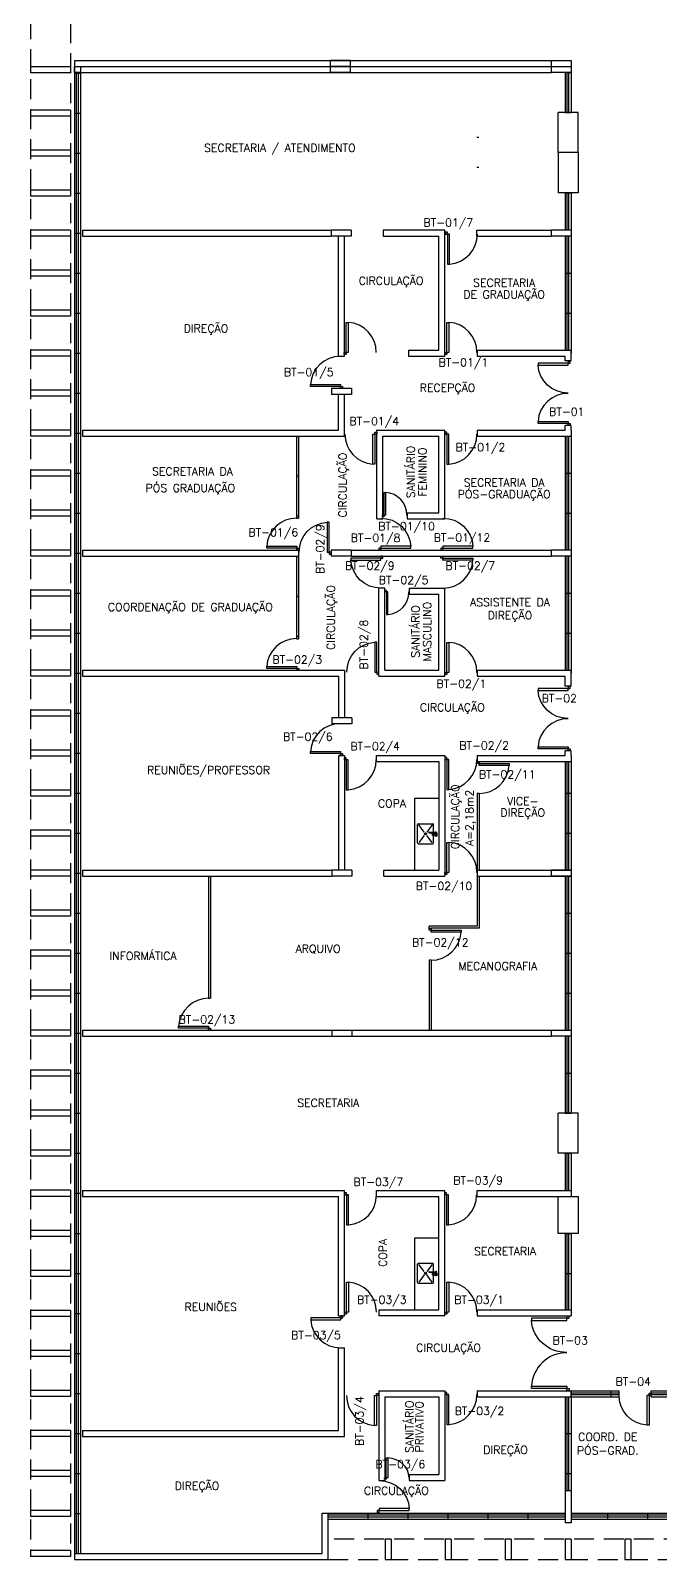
# Model space of a CAD drawing. Header units: millimetres. Extents: x -8036 to 2166, y 1122 to 16128.
# Drawn here: x 2079.26 to 2095.01, y 1122.12 to 1160.33 of the extents above; entities that cross this region are included whole.
import ezdxf
from ezdxf.enums import TextEntityAlignment as Align

# ---------------------------------------------------------------- set-up
doc = ezdxf.new("R2010")
doc.units = ezdxf.units.MM
doc.linetypes.add('DASHED', pattern=[0.75, 0.5, -0.25])
doc.linetypes.add('HIDDEN', pattern=[0.375, 0.25, -0.125])
for name, color, linetype in [('ALVE', 2, 'Continuous'), ('DIV2', 1, 'Continuous'), ('DIVISORIA', 2, 'Continuous'), ('ENDEREÇO', 2, 'Continuous'), ('ESQUADRIA', 1, 'Continuous'), ('ESTRUTURA', 3, 'Continuous'), ('PC', 1, 'Continuous'), ('PORTA', 2, 'Continuous'), ('PROJ', 1, 'HIDDEN'), ('SALAS-DE-AULA', 2, 'Continuous'), ('TEXTO', 2, 'Continuous'), ('ÁREA', 2, 'Continuous')]:
    doc.layers.add(name, color=color, linetype=linetype)
doc.styles.add('UNB-100', font='simplex.shx', dxfattribs={"height": 0.2})

# ---------------------------------------------------------------- blocks, each defined once
blk = doc.blocks.new('ESQ1', base_point=(1.096, 1.3))
for p, q in [((1.096, 1.3), (1.096, 1.45)), ((1.096, 1.45), (2.096, 1.45)), ((2.096, 1.394), (1.096, 1.394)), ((2.096, 1.351), (1.096, 1.351)), ((1.096, 1.3), (2.096, 1.3)), ((2.096, 1.3), (2.096, 1.45))]:
    blk.add_line(p, q)
blk = doc.blocks.new('PD', base_point=(61, 32.975))
at = {"linetype": 'Continuous'}
for p, q in [((60.9, 33.75), (60.9, 33)), ((60.95, 33.75), (60.9, 33.75)), ((60.95, 33), (60.95, 33.75)), ((60.9, 33), (60.95, 33)), ((60.95, 33), (60.95, 32.95)), ((61, 33), (60.95, 33)), ((60.95, 32.95), (61, 32.95)), ((61, 32.95), (61, 33))]:
    blk.add_line(p, q, dxfattribs=at)
blk.add_arc((60.95, 33.002), 0.75, 93.8224, 180.1275, dxfattribs=at)
blk = doc.blocks.new('PE', base_point=(61.3, 32.975))
at = {"linetype": 'Continuous'}
for p, q in [((61.35, 33), (61.35, 33.75)), ((61.35, 33.75), (61.4, 33.75)), ((61.4, 33.75), (61.4, 33)), ((61.3, 33), (61.35, 33)), ((61.3, 32.95), (61.3, 33)), ((61.35, 33), (61.35, 32.95)), ((61.4, 33), (61.35, 33)), ((61.35, 32.95), (61.3, 32.95))]:
    blk.add_line(p, q, dxfattribs=at)
blk.add_arc((61.35, 33.002), 0.75, 359.8725, 86.1776, dxfattribs=at)

msp = doc.modelspace()

# ---------------------------------------------------------------- linework, layer by layer
at = {"layer": 'ALVE'}
for p, q in [((2080.365, 1159.578), (2086.759, 1159.578)), ((2080.365, 1159.428), (2086.759, 1159.428)), ((2087.259, 1159.578), (2092.278, 1159.578)), ((2087.259, 1159.428), (2092.278, 1159.428)), ((2080.365, 1159.278), (2086.759, 1159.278)), ((2087.259, 1159.278), (2092.278, 1159.278)), ((2092.628, 1152.074), (2092.628, 1152.193)), ((2092.778, 1152.074), (2092.628, 1152.074)), ((2092.778, 1152.074), (2092.778, 1152.193)), ((2092.778, 1150.463), (2092.628, 1150.463)), ((2092.628, 1150.343), (2092.628, 1150.463)), ((2092.778, 1150.343), (2092.778, 1150.463)), ((2092.628, 1143.942), (2092.628, 1144.193)), ((2092.778, 1143.942), (2092.778, 1144.193)), ((2092.778, 1143.942), (2092.628, 1143.942)), ((2092.778, 1142.331), (2092.628, 1142.331)), ((2092.628, 1142.211), (2092.628, 1142.331)), ((2092.778, 1142.211), (2092.778, 1142.331)), ((2092.778, 1126.331), (2092.778, 1126.181))]:
    msp.add_line(p, q, dxfattribs=at)
at = {"layer": 'ALVE', "linetype": 'Continuous'}
for p, q in [((2080.365, 1159.569), (2080.365, 1159.269)), ((2080.565, 1155.343), (2086.779, 1155.343)), ((2080.565, 1155.343), (2080.565, 1155.193)), ((2080.565, 1155.193), (2086.779, 1155.193)), ((2086.965, 1152.193), (2086.965, 1155.192)), ((2087.115, 1152.193), (2087.115, 1155.192)), ((2089.625, 1155.343), (2088.08, 1155.343)), ((2088.08, 1155.193), (2089.475, 1155.193)), ((2089.475, 1152.343), (2089.475, 1155.193)), ((2089.625, 1152.193), (2089.625, 1155.343)), ((2090.424, 1155.193), (2090.424, 1155.343)), ((2090.424, 1155.343), (2092.278, 1155.343)), ((2090.424, 1155.193), (2092.278, 1155.193)), ((2086.965, 1152.193), (2087.115, 1152.193)), ((2088.713, 1152.343), (2089.475, 1152.343)), ((2088.713, 1152.343), (2088.713, 1152.193)), ((2088.713, 1152.193), (2089.625, 1152.193)), ((2090.433, 1152.343), (2092.778, 1152.343)), ((2090.433, 1152.343), (2090.433, 1152.193)), ((2090.433, 1152.193), (2092.628, 1152.193)), ((2092.778, 1152.193), (2092.778, 1152.345)), ((2086.965, 1150.343), (2086.965, 1151.234)), ((2087.115, 1150.193), (2087.115, 1151.234)), ((2080.565, 1150.343), (2086.965, 1150.343)), ((2080.565, 1150.343), (2080.565, 1150.193)), ((2080.565, 1150.193), (2087.115, 1150.193)), ((2087.921, 1148.125), (2087.921, 1150.353)), ((2087.921, 1150.343), (2089.625, 1150.343)), ((2088.071, 1148.125), (2088.071, 1150.193)), ((2088.071, 1150.193), (2089.475, 1150.193)), ((2089.475, 1148.275), (2089.475, 1150.193)), ((2089.625, 1148.125), (2089.625, 1150.343)), ((2090.429, 1150.343), (2090.429, 1150.193)), ((2090.429, 1150.343), (2092.628, 1150.343)), ((2090.429, 1150.193), (2092.778, 1150.193)), ((2088.681, 1148.275), (2089.475, 1148.275)), ((2088.681, 1148.275), (2088.681, 1148.125)), ((2087.921, 1148.125), (2088.071, 1148.125)), ((2088.681, 1148.125), (2089.625, 1148.125)), ((2080.565, 1147.343), (2085.967, 1147.343)), ((2080.565, 1147.343), (2080.565, 1147.193)), ((2080.565, 1147.193), (2085.967, 1147.193)), ((2085.967, 1147.343), (2085.967, 1147.193)), ((2086.779, 1147.342), (2086.779, 1147.343)), ((2086.779, 1147.343), (2086.779, 1147.194)), ((2087.279, 1147.343), (2092.281, 1147.343)), ((2087.279, 1147.193), (2092.281, 1147.193)), ((2088.121, 1146.395), (2087.971, 1146.395)), ((2087.971, 1144.193), (2087.971, 1146.395)), ((2088.121, 1146.395), (2088.121, 1146.395)), ((2088.121, 1144.343), (2088.121, 1146.395)), ((2088.121, 1144.343), (2088.121, 1146.395)), ((2088.731, 1146.395), (2089.625, 1146.395)), ((2088.731, 1146.395), (2088.731, 1146.245)), ((2089.625, 1144.193), (2089.625, 1146.395)), ((2088.731, 1146.245), (2089.475, 1146.245)), ((2089.475, 1144.343), (2089.475, 1146.245)), ((2080.565, 1144.343), (2087.115, 1144.343)), ((2080.565, 1144.343), (2080.565, 1144.193)), ((2080.565, 1144.193), (2086.965, 1144.193)), ((2086.965, 1144.193), (2086.965, 1143.157)), ((2087.115, 1144.343), (2087.115, 1143.157)), ((2087.971, 1144.193), (2089.625, 1144.193)), ((2088.121, 1144.343), (2089.475, 1144.343)), ((2090.429, 1144.343), (2092.778, 1144.343)), ((2090.429, 1144.343), (2090.429, 1144.193)), ((2090.429, 1144.193), (2092.628, 1144.193)), ((2086.965, 1142.211), (2086.965, 1139.345)), ((2086.965, 1142.211), (2087.115, 1142.211)), ((2087.115, 1142.211), (2087.115, 1139.346)), ((2087.907, 1142.211), (2089.625, 1142.211)), ((2087.907, 1142.211), (2087.907, 1142.061)), ((2089.625, 1142.211), (2089.625, 1139.193)), ((2090.429, 1142.211), (2090.429, 1142.061)), ((2090.429, 1142.211), (2092.628, 1142.211)), ((2087.907, 1142.061), (2089.475, 1142.061)), ((2089.475, 1142.061), (2089.475, 1139.343)), ((2090.429, 1142.061), (2092.778, 1142.061)), ((2080.565, 1139.345), (2086.794, 1139.345)), ((2080.565, 1139.343), (2080.565, 1139.193)), ((2080.565, 1139.193), (2086.794, 1139.193)), ((2088.095, 1139.343), (2089.475, 1139.343)), ((2088.095, 1139.193), (2088.095, 1139.343)), ((2088.095, 1139.193), (2089.625, 1139.193)), ((2090.429, 1139.343), (2092.778, 1139.343)), ((2090.429, 1139.343), (2090.429, 1139.193)), ((2090.429, 1139.193), (2092.778, 1139.193)), ((2080.565, 1135.343), (2086.794, 1135.343)), ((2080.565, 1135.343), (2080.565, 1135.193)), ((2087.294, 1135.343), (2092.282, 1135.343)), ((2080.565, 1135.193), (2086.794, 1135.193)), ((2087.294, 1135.193), (2092.282, 1135.193)), ((2080.565, 1131.343), (2087.115, 1131.343)), ((2080.565, 1131.343), (2080.565, 1131.193)), ((2080.565, 1131.193), (2086.965, 1131.193)), ((2086.965, 1128.208), (2086.965, 1131.193)), ((2087.115, 1128.208), (2087.115, 1131.343)), ((2087.916, 1131.343), (2089.625, 1131.343)), ((2087.916, 1131.193), (2087.916, 1131.343)), ((2087.916, 1131.193), (2089.475, 1131.193)), ((2089.475, 1128.358), (2089.475, 1131.193)), ((2089.625, 1128.208), (2089.625, 1131.343)), ((2090.429, 1131.343), (2092.778, 1131.343)), ((2090.429, 1131.193), (2090.429, 1131.343)), ((2090.429, 1131.193), (2092.778, 1131.193)), ((2092.778, 1131.343), (2092.778, 1131.193)), ((2087.971, 1128.358), (2087.971, 1128.208)), ((2087.971, 1128.358), (2089.475, 1128.358)), ((2090.429, 1128.358), (2090.429, 1128.208)), ((2090.429, 1128.358), (2092.778, 1128.358)), ((2092.778, 1128.358), (2092.778, 1128.208)), ((2086.965, 1128.208), (2087.115, 1128.208)), ((2089.625, 1128.208), (2087.971, 1128.208)), ((2090.429, 1128.208), (2092.778, 1128.208)), ((2086.965, 1127.406), (2087.115, 1127.406)), ((2086.965, 1125.344), (2086.965, 1127.406)), ((2087.115, 1125.194), (2087.115, 1127.406)), ((2087.971, 1126.331), (2089.625, 1126.331)), ((2087.971, 1126.331), (2087.971, 1124.091)), ((2088.121, 1126.181), (2089.475, 1126.181)), ((2088.121, 1126.181), (2088.121, 1124.091)), ((2089.475, 1126.181), (2089.475, 1124.241)), ((2089.625, 1126.331), (2089.625, 1124.091)), ((2090.429, 1126.331), (2092.778, 1126.331)), ((2090.429, 1126.331), (2090.429, 1126.181)), ((2090.429, 1126.181), (2092.778, 1126.181)), ((2080.565, 1125.344), (2086.965, 1125.344)), ((2080.565, 1125.344), (2080.565, 1125.194)), ((2080.565, 1125.194), (2087.115, 1125.194)), ((2088.728, 1124.241), (2089.475, 1124.241)), ((2088.728, 1124.241), (2088.728, 1124.091)), ((2087.971, 1124.091), (2088.121, 1124.091)), ((2088.728, 1124.091), (2089.625, 1124.091)), ((2086.552, 1122.269), (2086.552, 1123.278)), ((2086.552, 1123.278), (2086.702, 1123.278)), ((2086.702, 1122.119), (2086.702, 1123.278)), ((2080.365, 1122.269), (2086.552, 1122.269)), ((2080.365, 1122.269), (2080.365, 1122.119)), ((2080.365, 1122.119), (2086.702, 1122.119))]:
    msp.add_line(p, q, dxfattribs=at)
at = {"layer": 'ALVE', "linetype": 'DASHED'}
for p, q in [((2088.08, 1155.343), (2088.08, 1155.193)), ((2087.29, 1151.384), (2086.79, 1151.384)), ((2086.79, 1151.384), (2086.79, 1151.234)), ((2087.29, 1151.384), (2087.29, 1151.234)), ((2087.29, 1151.234), (2086.79, 1151.234)), ((2087.279, 1147.343), (2086.779, 1147.343)), ((2087.279, 1147.193), (2086.779, 1147.193)), ((2087.279, 1147.343), (2087.279, 1147.193))]:
    msp.add_line(p, q, dxfattribs=at)
at = {"layer": 'DIV2', "linetype": 'Continuous'}
for p, q in [((2090.474, 1157.661), (2090.424, 1157.661)), ((2090.474, 1156.911), (2090.424, 1156.911)), ((2085.917, 1150.193), (2085.917, 1148.14)), ((2085.967, 1150.193), (2085.967, 1148.14)), ((2085.917, 1149.2), (2085.967, 1149.2)), ((2085.917, 1148.201), (2085.967, 1148.201)), ((2085.917, 1148.14), (2085.967, 1148.14)), ((2085.917, 1147.193), (2085.917, 1145.131)), ((2085.967, 1147.193), (2085.967, 1145.131)), ((2090.429, 1141.261), (2090.429, 1139.343)), ((2090.479, 1141.261), (2090.429, 1141.261)), ((2090.479, 1141.261), (2090.479, 1139.343)), ((2083.715, 1139.193), (2083.715, 1136.143)), ((2083.765, 1139.193), (2083.765, 1136.143)), ((2090.429, 1139.193), (2090.429, 1137.943)), ((2090.479, 1139.193), (2090.479, 1137.893)), ((2090.429, 1137.943), (2089.229, 1137.943)), ((2089.229, 1137.893), (2089.229, 1137.943)), ((2090.479, 1137.893), (2089.279, 1137.893)), ((2089.229, 1137.093), (2089.229, 1135.343)), ((2089.279, 1137.093), (2089.229, 1137.093)), ((2089.279, 1137.093), (2089.279, 1135.343)), ((2083.715, 1136.143), (2083.765, 1136.143))]:
    msp.add_line(p, q, dxfattribs=at)
at = {"layer": 'DIVISORIA', "linetype": 'Continuous'}
for p, q in [((2085.917, 1146.19), (2085.967, 1146.19)), ((2085.917, 1145.192), (2085.967, 1145.192)), ((2085.917, 1145.131), (2085.967, 1145.131))]:
    msp.add_line(p, q, dxfattribs=at)
at = {"layer": 'ESQUADRIA'}
for p, q in [((2092.453, 1157.278), (2092.453, 1158.278)), ((2092.953, 1158.278), (2092.453, 1158.278)), ((2092.953, 1157.278), (2092.953, 1158.278)), ((2092.453, 1157.278), (2092.453, 1156.278)), ((2092.953, 1157.278), (2092.453, 1157.278)), ((2092.953, 1157.278), (2092.953, 1156.278)), ((2092.953, 1156.278), (2092.453, 1156.278)), ((2092.628, 1156.278), (2092.778, 1156.278)), ((2092.628, 1156.278), (2092.628, 1155.343)), ((2092.679, 1155.343), (2092.679, 1156.278)), ((2092.722, 1155.343), (2092.722, 1156.278)), ((2092.778, 1156.278), (2092.778, 1155.278)), ((2092.628, 1155.193), (2092.628, 1154.269)), ((2092.679, 1154.269), (2092.679, 1155.193)), ((2092.722, 1154.269), (2092.722, 1155.193)), ((2092.778, 1155.269), (2092.778, 1154.269)), ((2092.628, 1154.269), (2092.778, 1154.269)), ((2092.628, 1153.269), (2092.778, 1153.269)), ((2092.628, 1153.269), (2092.628, 1152.343)), ((2092.679, 1152.343), (2092.679, 1153.269)), ((2092.722, 1152.343), (2092.722, 1153.269)), ((2092.778, 1153.269), (2092.778, 1152.269)), ((2092.628, 1150.193), (2092.628, 1149.269)), ((2092.679, 1149.269), (2092.679, 1150.193)), ((2092.722, 1149.269), (2092.722, 1150.193)), ((2092.778, 1150.269), (2092.778, 1149.269)), ((2092.628, 1149.269), (2092.778, 1149.269)), ((2092.628, 1148.269), (2092.778, 1148.269)), ((2092.628, 1148.269), (2092.628, 1147.343)), ((2092.679, 1147.343), (2092.679, 1148.269)), ((2092.722, 1147.343), (2092.722, 1148.269)), ((2092.778, 1148.269), (2092.778, 1147.269)), ((2092.628, 1147.193), (2092.628, 1146.269)), ((2092.679, 1146.269), (2092.679, 1147.193)), ((2092.722, 1146.269), (2092.722, 1147.193)), ((2092.778, 1147.269), (2092.778, 1146.269)), ((2092.628, 1146.269), (2092.778, 1146.269)), ((2092.628, 1145.269), (2092.778, 1145.269)), ((2092.628, 1145.269), (2092.628, 1144.343)), ((2092.679, 1144.343), (2092.679, 1145.269)), ((2092.722, 1144.343), (2092.722, 1145.269)), ((2092.778, 1145.269), (2092.778, 1144.269)), ((2092.778, 1142.211), (2092.778, 1141.269)), ((2092.628, 1142.061), (2092.628, 1141.269)), ((2092.679, 1141.269), (2092.679, 1142.061)), ((2092.722, 1141.269), (2092.722, 1142.061)), ((2092.628, 1141.269), (2092.778, 1141.269)), ((2092.628, 1140.269), (2092.778, 1140.269)), ((2092.628, 1140.269), (2092.628, 1139.343)), ((2092.679, 1139.343), (2092.679, 1140.269)), ((2092.722, 1139.343), (2092.722, 1140.269)), ((2092.778, 1140.269), (2092.778, 1139.269)), ((2092.628, 1139.193), (2092.628, 1138.269)), ((2092.679, 1138.269), (2092.679, 1139.193)), ((2092.722, 1138.269), (2092.722, 1139.193)), ((2092.778, 1139.269), (2092.778, 1138.269)), ((2092.628, 1138.269), (2092.778, 1138.269)), ((2092.628, 1136.269), (2092.628, 1135.343)), ((2092.628, 1136.269), (2092.778, 1136.269)), ((2092.679, 1135.343), (2092.679, 1136.269)), ((2092.722, 1135.343), (2092.722, 1136.269)), ((2092.778, 1136.269), (2092.778, 1135.269)), ((2092.628, 1135.193), (2092.628, 1134.269)), ((2092.679, 1134.269), (2092.679, 1135.193)), ((2092.722, 1134.269), (2092.722, 1135.193)), ((2092.778, 1135.194), (2092.778, 1134.269)), ((2092.453, 1132.269), (2092.453, 1133.269)), ((2092.953, 1133.269), (2092.453, 1133.269)), ((2092.628, 1133.269), (2092.778, 1133.269)), ((2092.953, 1132.269), (2092.953, 1133.269)), ((2092.953, 1132.269), (2092.453, 1132.269)), ((2092.628, 1132.269), (2092.778, 1132.269)), ((2092.628, 1132.269), (2092.628, 1131.343)), ((2092.679, 1131.343), (2092.679, 1132.269)), ((2092.722, 1131.343), (2092.722, 1132.269)), ((2092.778, 1132.269), (2092.778, 1131.343)), ((2092.628, 1130.269), (2092.778, 1130.269)), ((2092.628, 1129.269), (2092.778, 1129.269)), ((2092.628, 1129.269), (2092.628, 1128.358)), ((2092.679, 1128.358), (2092.679, 1129.269)), ((2092.722, 1128.358), (2092.722, 1129.269)), ((2092.778, 1129.269), (2092.778, 1128.358)), ((2092.628, 1126.181), (2092.628, 1125.269)), ((2092.679, 1125.269), (2092.679, 1126.181)), ((2092.722, 1125.269), (2092.722, 1126.181)), ((2092.778, 1126.181), (2092.778, 1125.269)), ((2092.628, 1125.269), (2092.778, 1125.269)), ((2092.628, 1124.269), (2092.778, 1124.269)), ((2092.679, 1123.83), (2092.679, 1124.269)), ((2092.722, 1123.83), (2092.722, 1124.269)), ((2091.702, 1123.128), (2091.702, 1123.278)), ((2091.702, 1123.278), (2092.628, 1123.278)), ((2092.628, 1123.222), (2091.702, 1123.222)), ((2092.628, 1123.179), (2091.702, 1123.179)), ((2091.702, 1123.128), (2092.628, 1123.128)), ((2092.778, 1123.278), (2093.702, 1123.278)), ((2093.702, 1123.222), (2092.778, 1123.222)), ((2093.702, 1123.179), (2092.778, 1123.179)), ((2092.778, 1123.128), (2093.702, 1123.128)), ((2093.702, 1123.128), (2093.702, 1123.278))]:
    msp.add_line(p, q, dxfattribs=at)
at = {"layer": 'ESQUADRIA', "linetype": 'Continuous'}
for p, q in [((2092.778, 1150.343), (2092.778, 1150.193)), ((2092.778, 1144.193), (2092.778, 1144.343)), ((2092.778, 1144.193), (2092.778, 1144.193)), ((2093.778, 1126.331), (2093.978, 1126.331)), ((2093.978, 1126.275), (2093.778, 1126.275)), ((2093.978, 1126.232), (2093.778, 1126.232)), ((2093.778, 1126.181), (2093.978, 1126.181)), ((2093.978, 1126.181), (2093.978, 1126.331)), ((2092.628, 1124.269), (2092.628, 1123.83)), ((2092.778, 1124.269), (2092.778, 1123.83))]:
    msp.add_line(p, q, dxfattribs=at)
at = {"layer": 'ESQUADRIA'}
msp.add_lwpolyline([(2092.453, 1131.193), (2092.953, 1131.193), (2092.953, 1130.269), (2092.453, 1130.269)], close=True, dxfattribs=at)
at = {"layer": 'ESTRUTURA', "linetype": 'Continuous'}
for p, q in [((2079.264, 1159.425), (2079.264, 1159.275)), ((2080.264, 1159.425), (2079.264, 1159.425)), ((2080.264, 1159.425), (2080.264, 1159.275)), ((2080.264, 1159.275), (2079.264, 1159.275)), ((2079.265, 1158.344), (2079.265, 1158.194)), ((2080.265, 1158.344), (2079.265, 1158.344)), ((2080.265, 1158.194), (2079.265, 1158.194)), ((2080.265, 1158.344), (2080.265, 1158.194)), ((2079.265, 1157.344), (2079.265, 1157.194)), ((2080.265, 1157.344), (2079.265, 1157.344)), ((2080.265, 1157.194), (2079.265, 1157.194)), ((2080.265, 1157.344), (2080.265, 1157.194)), ((2079.265, 1156.344), (2079.265, 1156.194)), ((2080.265, 1156.344), (2079.265, 1156.344)), ((2080.265, 1156.344), (2080.265, 1156.194)), ((2080.265, 1156.194), (2079.265, 1156.194)), ((2079.265, 1155.344), (2079.265, 1155.194)), ((2080.265, 1155.344), (2079.265, 1155.344)), ((2080.265, 1155.194), (2079.265, 1155.194)), ((2080.265, 1155.344), (2080.265, 1155.194)), ((2092.778, 1155.343), (2092.778, 1155.193)), ((2079.265, 1154.344), (2079.265, 1154.194)), ((2080.265, 1154.344), (2079.265, 1154.344)), ((2080.265, 1154.344), (2080.265, 1154.194)), ((2080.265, 1154.194), (2079.265, 1154.194)), ((2079.265, 1153.344), (2079.265, 1153.194)), ((2080.265, 1153.344), (2079.265, 1153.344)), ((2080.265, 1153.194), (2079.265, 1153.194)), ((2080.265, 1153.344), (2080.265, 1153.194)), ((2079.265, 1152.344), (2079.265, 1152.194)), ((2080.265, 1152.344), (2079.265, 1152.344)), ((2080.265, 1152.194), (2079.265, 1152.194)), ((2080.265, 1152.344), (2080.265, 1152.194)), ((2079.265, 1151.344), (2079.265, 1151.194)), ((2080.265, 1151.344), (2079.265, 1151.344)), ((2080.265, 1151.344), (2080.265, 1151.194)), ((2080.265, 1151.194), (2079.265, 1151.194)), ((2079.265, 1150.344), (2079.265, 1150.194)), ((2080.265, 1150.344), (2079.265, 1150.344)), ((2080.265, 1150.194), (2079.265, 1150.194)), ((2080.265, 1150.344), (2080.265, 1150.194)), ((2080.265, 1150.344), (2080.265, 1150.194)), ((2079.265, 1149.344), (2079.265, 1149.194)), ((2080.265, 1149.344), (2079.265, 1149.344)), ((2080.265, 1149.194), (2079.265, 1149.194)), ((2080.265, 1149.344), (2080.265, 1149.194)), ((2079.265, 1148.344), (2079.265, 1148.194)), ((2080.265, 1148.344), (2079.265, 1148.344)), ((2080.265, 1148.344), (2080.265, 1148.194)), ((2080.265, 1148.194), (2079.265, 1148.194)), ((2079.265, 1147.344), (2079.265, 1147.194)), ((2080.265, 1147.344), (2079.265, 1147.344)), ((2080.265, 1147.194), (2079.265, 1147.194)), ((2080.265, 1147.344), (2080.265, 1147.194)), ((2080.265, 1147.344), (2080.265, 1147.194)), ((2079.265, 1146.344), (2079.265, 1146.194)), ((2080.265, 1146.344), (2079.265, 1146.344)), ((2080.265, 1146.344), (2080.265, 1146.194)), ((2080.265, 1146.194), (2079.265, 1146.194)), ((2079.265, 1145.344), (2079.265, 1145.194)), ((2080.265, 1145.344), (2079.265, 1145.344)), ((2080.265, 1145.194), (2079.265, 1145.194)), ((2080.265, 1145.344), (2080.265, 1145.194)), ((2079.265, 1144.344), (2079.265, 1144.194)), ((2080.265, 1144.344), (2079.265, 1144.344)), ((2080.265, 1144.194), (2079.265, 1144.194)), ((2080.265, 1144.344), (2080.265, 1144.194)), ((2080.265, 1144.344), (2080.265, 1144.194)), ((2079.265, 1143.344), (2079.265, 1143.194)), ((2080.265, 1143.344), (2079.265, 1143.344)), ((2080.265, 1143.344), (2080.265, 1143.194)), ((2080.265, 1143.194), (2079.265, 1143.194)), ((2079.265, 1142.344), (2079.265, 1142.194)), ((2080.265, 1142.344), (2079.265, 1142.344)), ((2080.265, 1142.194), (2079.265, 1142.194)), ((2080.265, 1142.344), (2080.265, 1142.194)), ((2079.265, 1141.344), (2079.265, 1141.194)), ((2080.265, 1141.344), (2079.265, 1141.344)), ((2080.265, 1141.344), (2080.265, 1141.194)), ((2080.265, 1141.194), (2079.265, 1141.194)), ((2079.265, 1140.344), (2079.265, 1140.194)), ((2080.265, 1140.344), (2079.265, 1140.344)), ((2080.265, 1140.194), (2079.265, 1140.194)), ((2080.265, 1140.344), (2080.265, 1140.194)), ((2079.265, 1139.344), (2079.265, 1139.194)), ((2080.265, 1139.344), (2079.265, 1139.344)), ((2080.265, 1139.194), (2079.265, 1139.194)), ((2080.265, 1139.344), (2080.265, 1139.194)), ((2080.265, 1139.344), (2080.265, 1139.194)), ((2079.265, 1138.344), (2079.265, 1138.194)), ((2080.265, 1138.344), (2079.265, 1138.344)), ((2080.265, 1138.344), (2080.265, 1138.194)), ((2080.265, 1138.194), (2079.265, 1138.194)), ((2079.265, 1137.344), (2079.265, 1137.194)), ((2080.265, 1137.344), (2079.265, 1137.344)), ((2080.265, 1137.194), (2079.265, 1137.194)), ((2080.265, 1137.344), (2080.265, 1137.194)), ((2079.265, 1136.344), (2079.265, 1136.194)), ((2080.265, 1136.344), (2079.265, 1136.344)), ((2080.265, 1136.194), (2079.265, 1136.194)), ((2080.265, 1136.344), (2080.265, 1136.194)), ((2079.265, 1135.344), (2079.265, 1135.194)), ((2080.265, 1135.344), (2079.265, 1135.344)), ((2080.265, 1135.344), (2080.265, 1135.194)), ((2080.265, 1135.344), (2080.265, 1135.194)), ((2086.794, 1135.343), (2087.294, 1135.343)), ((2086.794, 1135.343), (2086.794, 1135.193)), ((2092.778, 1135.344), (2092.778, 1135.194)), ((2080.265, 1135.194), (2079.265, 1135.194)), ((2087.294, 1135.192), (2086.794, 1135.192)), ((2080.265, 1134.344), (2079.265, 1134.344)), ((2079.265, 1134.344), (2079.265, 1134.194)), ((2080.265, 1134.194), (2079.265, 1134.194)), ((2080.265, 1134.344), (2080.265, 1134.194)), ((2079.265, 1133.344), (2079.265, 1133.194)), ((2080.265, 1133.344), (2079.265, 1133.344)), ((2080.265, 1133.344), (2080.265, 1133.194)), ((2080.265, 1133.194), (2079.265, 1133.194)), ((2079.265, 1132.344), (2079.265, 1132.194)), ((2080.265, 1132.344), (2079.265, 1132.344)), ((2080.265, 1132.194), (2079.265, 1132.194)), ((2080.265, 1132.344), (2080.265, 1132.194)), ((2079.265, 1131.344), (2079.265, 1131.194)), ((2080.265, 1131.344), (2079.265, 1131.344)), ((2080.265, 1131.194), (2079.265, 1131.194)), ((2080.265, 1131.344), (2080.265, 1131.194)), ((2080.265, 1131.344), (2080.265, 1131.194)), ((2079.265, 1130.344), (2079.265, 1130.194)), ((2080.265, 1130.344), (2079.265, 1130.344)), ((2080.265, 1130.344), (2080.265, 1130.194)), ((2080.265, 1130.194), (2079.265, 1130.194)), ((2080.265, 1129.344), (2079.265, 1129.344)), ((2079.265, 1129.344), (2079.265, 1129.194)), ((2080.265, 1129.194), (2079.265, 1129.194)), ((2080.265, 1129.344), (2080.265, 1129.194)), ((2079.265, 1128.344), (2079.265, 1128.194)), ((2080.265, 1128.344), (2079.265, 1128.344)), ((2080.265, 1128.344), (2080.265, 1128.194)), ((2080.265, 1128.194), (2079.265, 1128.194)), ((2079.265, 1127.344), (2079.265, 1127.194)), ((2080.265, 1127.344), (2079.265, 1127.344)), ((2080.265, 1127.194), (2079.265, 1127.194)), ((2080.265, 1127.344), (2080.265, 1127.194)), ((2079.265, 1126.344), (2079.265, 1126.194)), ((2080.265, 1126.344), (2079.265, 1126.344)), ((2080.265, 1126.194), (2079.265, 1126.194)), ((2080.265, 1126.344), (2080.265, 1126.194)), ((2079.265, 1125.344), (2079.265, 1125.194)), ((2080.265, 1125.344), (2079.265, 1125.344)), ((2080.265, 1125.344), (2080.265, 1125.194)), ((2080.265, 1125.194), (2079.265, 1125.194)), ((2080.265, 1124.344), (2079.265, 1124.344)), ((2079.265, 1124.344), (2079.265, 1124.194)), ((2080.265, 1124.194), (2079.265, 1124.194)), ((2080.265, 1124.344), (2080.265, 1124.194)), ((2092.778, 1123.83), (2092.628, 1123.83)), ((2079.265, 1123.344), (2079.265, 1123.194)), ((2080.265, 1123.344), (2079.265, 1123.344)), ((2080.265, 1123.194), (2079.265, 1123.194)), ((2080.265, 1123.344), (2080.265, 1123.194)), ((2092.778, 1123.03), (2092.628, 1123.03)), ((2088.127, 1122.626), (2088.127, 1122.119)), ((2088.277, 1122.626), (2088.127, 1122.626)), ((2088.277, 1122.626), (2088.277, 1122.119)), ((2089.777, 1122.626), (2089.627, 1122.626)), ((2089.627, 1122.626), (2089.627, 1122.119)), ((2089.777, 1122.626), (2089.777, 1122.119)), ((2091.127, 1122.626), (2091.127, 1122.119)), ((2091.277, 1122.626), (2091.127, 1122.626)), ((2091.277, 1122.626), (2091.277, 1122.119)), ((2092.777, 1122.626), (2092.627, 1122.626)), ((2092.627, 1122.626), (2092.627, 1122.119)), ((2092.777, 1122.626), (2092.777, 1122.119)), ((2094.277, 1122.626), (2094.127, 1122.626)), ((2094.127, 1122.626), (2094.127, 1122.119)), ((2094.277, 1122.626), (2094.277, 1122.119)), ((2079.265, 1122.344), (2079.265, 1122.194)), ((2080.265, 1122.344), (2079.265, 1122.344)), ((2080.265, 1122.344), (2080.265, 1122.194)), ((2080.265, 1122.194), (2079.264, 1122.194)), ((2088.127, 1122.119), (2088.277, 1122.119)), ((2089.627, 1122.119), (2089.777, 1122.119)), ((2091.127, 1122.119), (2091.277, 1122.119)), ((2092.627, 1122.119), (2092.777, 1122.119)), ((2094.127, 1122.119), (2094.277, 1122.119))]:
    msp.add_line(p, q, dxfattribs=at)
at = {"layer": 'ESTRUTURA'}
for p, q in [((2080.265, 1159.42), (2080.265, 1159.42)), ((2086.759, 1159.578), (2087.259, 1159.578)), ((2086.759, 1159.428), (2087.259, 1159.428)), ((2092.278, 1159.578), (2092.778, 1159.578)), ((2092.278, 1159.428), (2092.778, 1159.428)), ((2086.759, 1159.278), (2087.259, 1159.278)), ((2092.628, 1123.83), (2092.628, 1123.03)), ((2092.778, 1123.83), (2092.778, 1123.03))]:
    msp.add_line(p, q, dxfattribs=at)
at = {"layer": 'ESTRUTURA', "linetype": 'DASHED'}
for p, q in [((2086.759, 1159.578), (2086.759, 1159.278)), ((2087.259, 1159.428), (2086.759, 1159.428)), ((2087.261, 1159.578), (2086.761, 1159.578)), ((2087.261, 1159.428), (2086.761, 1159.428)), ((2087.259, 1159.578), (2087.259, 1159.278)), ((2092.278, 1159.578), (2092.278, 1159.278)), ((2092.778, 1159.578), (2092.778, 1159.278)), ((2087.259, 1159.278), (2086.759, 1159.278)), ((2092.778, 1159.278), (2092.278, 1159.278)), ((2086.779, 1155.343), (2086.779, 1155.193)), ((2087.279, 1155.342), (2086.779, 1155.342)), ((2087.279, 1155.192), (2086.779, 1155.192)), ((2087.279, 1155.342), (2087.279, 1155.192)), ((2092.778, 1155.343), (2092.278, 1155.343)), ((2092.278, 1155.343), (2092.278, 1155.193)), ((2092.778, 1155.193), (2092.278, 1155.193)), ((2092.781, 1147.343), (2092.281, 1147.343)), ((2092.281, 1147.343), (2092.281, 1147.193)), ((2092.781, 1147.193), (2092.281, 1147.193)), ((2092.781, 1147.343), (2092.781, 1147.193)), ((2087.293, 1143.157), (2086.793, 1143.157)), ((2086.793, 1143.157), (2086.793, 1143.007)), ((2087.293, 1143.007), (2086.793, 1143.007)), ((2087.293, 1143.157), (2087.293, 1143.007)), ((2087.294, 1139.346), (2086.794, 1139.346)), ((2086.794, 1139.345), (2086.794, 1139.193)), ((2087.294, 1139.196), (2086.794, 1139.196)), ((2087.294, 1139.346), (2087.294, 1139.196)), ((2092.777, 1139.343), (2092.277, 1139.343)), ((2092.277, 1139.343), (2092.277, 1139.193)), ((2092.777, 1139.193), (2092.277, 1139.193)), ((2092.777, 1139.343), (2092.777, 1139.193)), ((2087.294, 1135.343), (2087.294, 1135.192)), ((2092.282, 1135.343), (2092.282, 1135.193)), ((2092.778, 1135.342), (2092.282, 1135.342)), ((2092.778, 1135.194), (2092.282, 1135.194)), ((2092.726, 1135.194), (2092.282, 1135.194))]:
    msp.add_line(p, q, dxfattribs=at)
at = {"layer": 'ESTRUTURA', "linetype": 'Continuous'}
msp.add_lwpolyline([(2080.365, 1159.278), (2080.365, 1159.428), (2080.515, 1159.428), (2080.515, 1159.278), (2080.365, 1159.278)], dxfattribs=at)
at = {"layer": 'PC', "color": 1, "linetype": 'Continuous'}
for p, q in [((2088.875, 1139.343), (2088.875, 1141.143)), ((2088.875, 1141.143), (2089.475, 1141.143)), ((2088.875, 1130.158), (2089.475, 1130.158)), ((2088.875, 1128.358), (2088.875, 1130.158))]:
    msp.add_line(p, q, dxfattribs=at)
at = {"layer": 'PC', "color": 1}
for p, q in [((2088.939, 1140.026), (2088.939, 1140.486)), ((2088.959, 1140.506), (2089.239, 1140.506)), ((2089.106, 1140.298), (2088.969, 1140.476)), ((2089.106, 1140.213), (2088.969, 1140.036)), ((2089.309, 1140.476), (2089.172, 1140.298)), ((2089.309, 1140.036), (2089.172, 1140.213)), ((2089.229, 1140.292), (2089.239, 1140.292)), ((2089.229, 1140.282), (2089.239, 1140.282)), ((2089.239, 1140.506), (2089.319, 1140.506)), ((2089.239, 1140.292), (2089.406, 1140.292)), ((2089.239, 1140.282), (2089.406, 1140.282)), ((2089.311, 1140.232), (2089.313, 1140.242)), ((2089.313, 1140.222), (2089.311, 1140.232)), ((2089.313, 1140.242), (2089.316, 1140.25)), ((2089.316, 1140.215), (2089.313, 1140.222)), ((2089.316, 1140.25), (2089.322, 1140.256)), ((2089.322, 1140.209), (2089.316, 1140.215)), ((2089.322, 1140.256), (2089.328, 1140.257)), ((2089.328, 1140.207), (2089.322, 1140.209)), ((2089.328, 1140.257), (2089.384, 1140.252)), ((2089.328, 1140.257), (2089.335, 1140.256)), ((2089.328, 1140.207), (2089.384, 1140.212)), ((2089.335, 1140.209), (2089.328, 1140.207)), ((2089.335, 1140.256), (2089.34, 1140.25)), ((2089.34, 1140.215), (2089.335, 1140.209)), ((2089.339, 1140.292), (2089.339, 1140.486)), ((2089.339, 1140.256), (2089.339, 1140.282)), ((2089.339, 1140.026), (2089.339, 1140.208)), ((2089.34, 1140.25), (2089.344, 1140.242)), ((2089.344, 1140.222), (2089.34, 1140.215)), ((2089.344, 1140.242), (2089.345, 1140.232)), ((2089.345, 1140.232), (2089.344, 1140.222)), ((2089.384, 1140.252), (2089.387, 1140.251)), ((2089.387, 1140.214), (2089.384, 1140.212)), ((2089.387, 1140.251), (2089.39, 1140.246)), ((2089.39, 1140.218), (2089.387, 1140.214)), ((2089.397, 1140.216), (2089.388, 1140.216)), ((2089.39, 1140.246), (2089.392, 1140.24)), ((2089.392, 1140.224), (2089.39, 1140.218)), ((2089.392, 1140.24), (2089.393, 1140.232)), ((2089.393, 1140.232), (2089.392, 1140.224)), ((2089.396, 1140.259), (2089.396, 1140.276)), ((2089.416, 1140.248), (2089.416, 1140.278)), ((2088.959, 1140.006), (2089.239, 1140.006)), ((2089.239, 1140.006), (2089.319, 1140.006)), ((2088.939, 1129.041), (2088.939, 1129.501)), ((2088.959, 1129.521), (2089.239, 1129.521)), ((2089.106, 1129.313), (2088.969, 1129.491)), ((2089.309, 1129.491), (2089.172, 1129.313)), ((2089.239, 1129.521), (2089.319, 1129.521)), ((2089.339, 1129.307), (2089.339, 1129.501)), ((2089.106, 1129.228), (2088.969, 1129.051)), ((2089.309, 1129.051), (2089.172, 1129.228)), ((2089.229, 1129.307), (2089.239, 1129.307)), ((2089.229, 1129.297), (2089.239, 1129.297)), ((2089.239, 1129.307), (2089.406, 1129.307)), ((2089.239, 1129.297), (2089.406, 1129.297)), ((2089.311, 1129.247), (2089.313, 1129.257)), ((2089.313, 1129.237), (2089.311, 1129.247)), ((2089.313, 1129.257), (2089.316, 1129.265)), ((2089.316, 1129.23), (2089.313, 1129.237)), ((2089.316, 1129.265), (2089.322, 1129.271)), ((2089.322, 1129.224), (2089.316, 1129.23)), ((2089.322, 1129.271), (2089.328, 1129.272)), ((2089.328, 1129.222), (2089.322, 1129.224)), ((2089.328, 1129.272), (2089.335, 1129.271)), ((2089.328, 1129.272), (2089.384, 1129.267)), ((2089.328, 1129.222), (2089.384, 1129.227)), ((2089.335, 1129.224), (2089.328, 1129.222)), ((2089.335, 1129.271), (2089.34, 1129.265)), ((2089.34, 1129.23), (2089.335, 1129.224)), ((2089.339, 1129.271), (2089.339, 1129.297)), ((2089.339, 1129.041), (2089.339, 1129.223)), ((2089.34, 1129.265), (2089.344, 1129.257)), ((2089.344, 1129.237), (2089.34, 1129.23)), ((2089.344, 1129.257), (2089.345, 1129.247)), ((2089.345, 1129.247), (2089.344, 1129.237)), ((2089.384, 1129.267), (2089.387, 1129.266)), ((2089.387, 1129.228), (2089.384, 1129.227)), ((2089.387, 1129.266), (2089.39, 1129.261)), ((2089.39, 1129.233), (2089.387, 1129.228)), ((2089.397, 1129.231), (2089.388, 1129.231)), ((2089.39, 1129.261), (2089.392, 1129.255)), ((2089.392, 1129.239), (2089.39, 1129.233)), ((2089.392, 1129.255), (2089.393, 1129.247)), ((2089.393, 1129.247), (2089.392, 1129.239)), ((2089.396, 1129.274), (2089.396, 1129.291)), ((2089.416, 1129.263), (2089.416, 1129.292)), ((2088.959, 1129.021), (2089.239, 1129.021)), ((2089.239, 1129.021), (2089.319, 1129.021))]:
    msp.add_line(p, q, dxfattribs=at)
for centre, radius in [((2089.139, 1140.256), 0.0266), ((2089.139, 1140.256), 0.0163), ((2089.139, 1129.271), 0.0266), ((2089.139, 1129.271), 0.0163)]:
    msp.add_circle(centre, radius, dxfattribs=at)
for centre, radius, start, end in [((2088.959, 1140.486), 0.02, 90, 180), ((2089.229, 1140.287), 0.00738, 42.6559, 317.3441), ((2089.229, 1140.287), 0.005, 89.9935, 270.0065), ((2089.319, 1140.486), 0.02, 0, 90), ((2089.406, 1140.232), 0.0349, 216.1705, 72.2568), ((2089.406, 1140.232), 0.0349, 105.5373, 143.9987), ((2089.386, 1140.259), 0.01, 282.8285, 360), ((2089.406, 1140.287), 0.0145, 200.161, 159.839), ((2089.406, 1140.232), 0.0189, 242.7367, 55.7375), ((2089.406, 1140.287), 0.005, 270.0037, 89.9963), ((2088.959, 1140.026), 0.02, 180, 270), ((2089.319, 1140.026), 0.02, 270, 0), ((2088.959, 1129.501), 0.02, 90, 180), ((2089.319, 1129.501), 0.02, 0, 90), ((2089.229, 1129.302), 0.00738, 42.6559, 317.3441), ((2089.229, 1129.302), 0.005, 89.9935, 270.0065), ((2089.406, 1129.247), 0.0349, 105.5373, 143.9987), ((2089.406, 1129.247), 0.0349, 216.1705, 72.2568), ((2089.386, 1129.274), 0.01, 282.8285, 360), ((2089.406, 1129.302), 0.0145, 200.161, 159.839), ((2089.406, 1129.247), 0.0189, 242.7367, 55.7375), ((2089.406, 1129.302), 0.005, 270.0037, 89.9963), ((2088.959, 1129.041), 0.02, 180, 270), ((2089.319, 1129.041), 0.02, 270, 0)]:
    msp.add_arc(centre, radius, start, end, dxfattribs=at)
at = {"layer": 'PROJ', "linetype": 'DASHED'}
for p, q in [((2079.264, 1171.116), (2079.264, 1122.194)), ((2080.265, 1167.268), (2080.265, 1122.194)), ((2115.852, 1122.626), (2086.702, 1122.626)), ((2086.702, 1122.119), (2115.702, 1122.119))]:
    msp.add_line(p, q, dxfattribs=at)
at = {"layer": 'SALAS-DE-AULA', "linetype": 'Continuous'}
msp.add_lwpolyline([(2086.965, 1131.193), (2086.965, 1131.193), (2086.965, 1131.193), (2086.965, 1131.193)], close=True, dxfattribs=at)

# ---------------------------------------------------------------- block references
at = {"layer": 'DIVISORIA', "linetype": 'Continuous', "rotation": 90}
msp.add_blockref('PE', (2085.943, 1147.343), dxfattribs=at)
at = {"layer": 'DIVISORIA', "linetype": 'Continuous', "xscale": 0.7517309349520289, "yscale": 0.7500793667806605, "zscale": 0.7517309349520289, "rotation": 180}
msp.add_blockref('PD', (2088.122, 1146.317), dxfattribs=at)
at = {"layer": 'ESQUADRIA', "linetype": 'Continuous', "rotation": 270.0000000000001}
for p in [(2080.365, 1159.269), (2092.628, 1159.278), (2080.365, 1158.269), (2080.365, 1157.269), (2080.365, 1156.269), (2080.365, 1155.269), (2080.365, 1154.269), (2092.628, 1154.269), (2080.365, 1153.269), (2080.365, 1152.269), (2080.365, 1151.269), (2080.365, 1150.269), (2080.365, 1149.269), (2092.628, 1149.269), (2080.365, 1148.269), (2080.365, 1147.269), (2080.365, 1146.269), (2092.628, 1146.269), (2080.365, 1145.269), (2080.365, 1144.269), (2080.365, 1143.269), (2080.365, 1142.269), (2080.365, 1141.269), (2092.628, 1141.269), (2080.365, 1140.269), (2080.365, 1139.269), (2080.365, 1138.269), (2092.628, 1138.269), (2080.365, 1137.269), (2092.628, 1137.269), (2080.365, 1136.269), (2080.365, 1135.269), (2080.365, 1134.269), (2092.628, 1134.269), (2080.365, 1133.269), (2080.365, 1132.269), (2080.365, 1131.269), (2080.365, 1130.269), (2092.628, 1130.269), (2080.365, 1129.269), (2080.365, 1128.269), (2080.365, 1127.269), (2080.365, 1126.269), (2080.365, 1125.269), (2092.628, 1125.269), (2080.365, 1124.269), (2080.365, 1123.269)]:
    msp.add_blockref('ESQ1', p, dxfattribs=at)
at = {"layer": 'ESQUADRIA', "linetype": 'Continuous'}
for p in [(2092.778, 1126.181), (2094.778, 1126.181), (2086.702, 1123.128), (2087.702, 1123.128), (2088.702, 1123.128), (2089.702, 1123.128), (2090.702, 1123.128), (2093.702, 1123.128), (2094.702, 1123.128)]:
    msp.add_blockref('ESQ1', p, dxfattribs=at)
at = {"layer": 'PORTA', "linetype": 'Continuous'}
for name, p, rotation in [('PD', (2089.638, 1155.269), 180), ('PE', (2087.036, 1151.385), 90), ('PE', (2092.728, 1150.463), 90.00000000000006), ('PE', (2087.923, 1150.269), 180), ('PD', (2089.626, 1150.269), 180), ('PE', (2089.55, 1147.193), 270.0000000000001), ('PE', (2085.943, 1144.334), 90), ('PE', (2087.036, 1142.21), 90), ('PE', (2092.728, 1142.331), 90.00000000000006), ('PD', (2087.107, 1142.131), 180), ('PD', (2089.626, 1142.14), 180), ('PE', (2090.454, 1142.061), 270), ('PE', (2089.254, 1137.893), 270), ('PE', (2083.74, 1135.343), 90), ('PD', (2087.114, 1131.256), 180), ('PD', (2089.616, 1131.256), 180), ('PD', (2087.044, 1128.207), 90), ('PE', (2087.963, 1126.242), 180), ('PD', (2089.626, 1126.268), 180)]:
    msp.add_blockref(name, p, dxfattribs=dict(at, rotation=rotation))
for p in [(2087.107, 1152.261), (2089.626, 1152.261), (2089.626, 1144.264), (2089.626, 1139.266), (2087.113, 1128.273), (2089.626, 1128.273)]:
    msp.add_blockref('PE', p, dxfattribs=at)
at = {"layer": 'PORTA', "linetype": 'Continuous', "xscale": -1}
for name, p, rotation in [('PE', (2092.728, 1152.068), 90), ('PE', (2087.996, 1147.343), 269.9999999999999), ('PE', (2089.55, 1147.343), 269.9999999999999), ('PE', (2088.048, 1147.193), 90), ('PE', (2092.728, 1143.936), 90), ('PD', (2094.778, 1126.25), 180), ('PE', (2087.958, 1123.291), 270)]:
    msp.add_blockref(name, p, dxfattribs=dict(at, rotation=rotation))
at = {"layer": 'PORTA', "linetype": 'Continuous'}
for p, xscale, yscale, zscale, rotation in [((2088.065, 1148.202), -0.7624190525105874, -0.7547673628230385, 0.7624190525105874, 180), ((2092.704, 1128.202), 1.137189775890038, -1.182088720451498, 1.137189775890038, 270), ((2092.704, 1126.331), 1.192960685716258, 1.184916001429769, 1.192960685716258, 90), ((2088.117, 1124.146), -0.7619555347477984, -0.6633504110568396, 0.7619555347477984, 180)]:
    msp.add_blockref('PE', p, dxfattribs=dict(at, xscale=xscale, yscale=yscale, zscale=zscale, rotation=rotation))
at = {"layer": 'PORTA', "linetype": 'Continuous', "xscale": -1}
for p in [(2086.779, 1147.269), (2087.971, 1144.269)]:
    msp.add_blockref('PE', p, dxfattribs=at)

# ---------------------------------------------------------------- texts
at = {"layer": 'ENDEREÇO', "linetype": 'Continuous', "style": 'UNB-100'}
for s, p in [('BT-01/7', (2089.709, 1155.431)), ('BT-01/1', (2090.087, 1151.937)), ('BT-01/5', (2086.219, 1151.692)), ('BT-01', (2092.671, 1150.703)), ('BT-01/4', (2087.858, 1150.468)), ('BT-01/2', (2090.513, 1149.817)), ('BT-01/6', (2085.333, 1147.689)), ('BT-01/10', (2088.665, 1147.842)), ('BT-01/8', (2087.89, 1147.552)), ('BT-01/12', (2090.051, 1147.557)), ('BT-02/9', (2087.747, 1146.856)), ('BT-02/7', (2090.258, 1146.856)), ('BT-02/5', (2088.591, 1146.497)), ('BT-02/3', (2085.932, 1144.507)), ('BT-02/1', (2090.034, 1143.905)), ('BT-02', (2092.485, 1143.542)), ('BT-02/6', (2086.197, 1142.582)), ('BT-02/4', (2087.88, 1142.342)), ('BT-02/2', (2090.605, 1142.362)), ('BT-02/11', (2091.182, 1141.639)), ('BT-02/10', (2089.602, 1138.851)), ('BT-02/12', (2089.508, 1137.44)), ('BT-02/13', (2083.673, 1135.513)), ('BT-03/7', (2087.959, 1131.453)), ('BT-03/9', (2090.453, 1131.492)), ('BT-03/3', (2088.047, 1128.511)), ('BT-03/1', (2090.48, 1128.509)), ('BT-03/5', (2086.4, 1127.626)), ('BT-03', (2092.757, 1127.493)), ('BT-04', (2094.334, 1126.465)), ('BT-03/2', (2090.489, 1125.73)), ('BT-03/6', (2088.509, 1124.399))]:
    msp.add_text(s, height=0.2, dxfattribs=at).set_placement(p, align=Align.CENTER)
for s, p in [('BT-02/9', (2086.604, 1147.369)), ('BT-02/8', (2087.694, 1144.982)), ('BT-03/4', (2087.588, 1125.576))]:
    msp.add_text(s, height=0.2, rotation=90, dxfattribs=at).set_placement(p, align=Align.CENTER)
at = {"layer": 'TEXTO', "linetype": 'Continuous', "style": 'UNB-100'}
for s, p in [('SECRETARIA / ATENDIMENTO', (2085.497, 1157.297)), ('CIRCULAÇÃO', (2088.278, 1153.976)), ('SECRETARIA', (2091.106, 1153.926)), ('DE GRADUAÇÃO', (2091.106, 1153.633)), ('DIREÇÃO', (2083.649, 1152.785)), ('RECEPÇÃO', (2089.69, 1151.302)), ('SECRETARIA DA ', (2083.382, 1149.213)), ('PÓS GRADUAÇÃO', (2083.259, 1148.797)), ('SECRETARIA DA', (2091.106, 1148.933)), ('PÓS-GRADUAÇÃO', (2091.106, 1148.64)), ('COORDENAÇÃO DE GRADUAÇÃO', (2083.259, 1145.822)), ('ASSISTENTE DA', (2091.251, 1145.943)), ('DIREÇÃO', (2091.251, 1145.615)), ('CIRCULAÇÃO', (2089.81, 1143.315)), ('REUNIÕES/PROFESSOR', (2083.714, 1141.749)), ('COPA', (2088.301, 1140.913)), ('VICE-', (2091.571, 1140.971)), ('DIREÇÃO', (2091.571, 1140.683)), ('INFORMÁTICA', (2082.075, 1137.101)), ('ARQUIVO', (2086.452, 1137.281)), ('MECANOGRAFIA', (2090.946, 1136.848)), ('SECRETARIA', (2086.708, 1133.429)), ('SECRETARIA', (2091.127, 1129.722)), (' REUNIÕES', (2083.702, 1128.329)), ('CIRCULAÇÃO', (2089.714, 1127.31)), ('COORD. DE', (2093.697, 1125.083)), ('DIREÇÃO', (2091.14, 1124.756)), ('PÓS-GRAD.', (2093.697, 1124.739)), ('DIREÇÃO', (2083.425, 1123.859)), ('CIRCULAÇÃO', (2088.41, 1123.737))]:
    msp.add_text(s, height=0.2, dxfattribs=at).set_placement(p, align=Align.CENTER)
for s, p in [('CIRCULAÇÃO', (2087.167, 1148.971)), ('SANITÁRIO', (2088.87, 1149.298)), ('FEMININO', (2089.163, 1149.295)), ('CIRCULAÇÃO', (2086.872, 1145.66)), ('SANITÁRIO', (2088.989, 1145.31)), ('MASCULINO', (2089.282, 1145.308)), ('CIRCULAÇÃO', (2089.983, 1140.678)), ('COPA', (2088.17, 1129.779)), ('SANITÁRIO', (2088.836, 1125.435)), ('PRIVATIVO', (2089.085, 1125.435))]:
    msp.add_text(s, height=0.2, rotation=90, dxfattribs=at).set_placement(p, align=Align.CENTER)
at = {"layer": 'ÁREA', "linetype": 'Continuous', "style": 'UNB-100'}
msp.add_text('A=2,18m2', height=0.2, rotation=90, dxfattribs=at).set_placement((2090.337, 1140.651), align=Align.CENTER)

doc.saveas('drawing.dxf')
